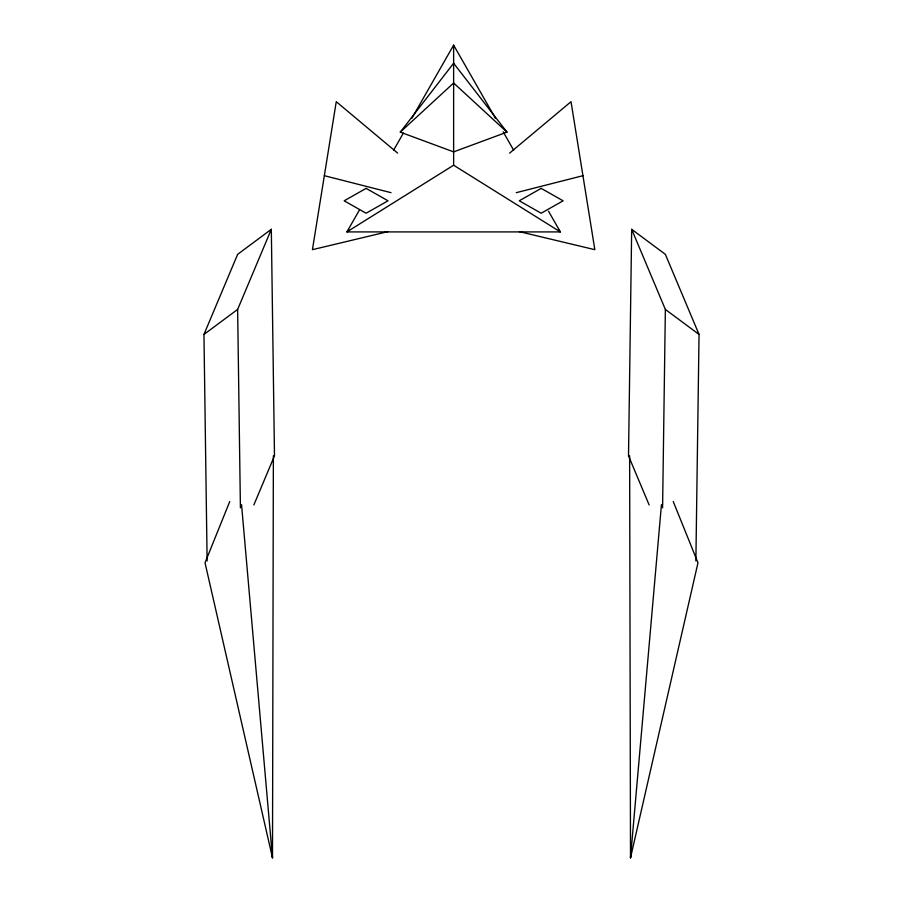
<?xml version="1.0" encoding="UTF-8"?>
<svg xmlns="http://www.w3.org/2000/svg" width="903" height="903" viewBox="0 0 903 903"><rect width="100%" height="100%" fill="white"/><g stroke="black" fill="none" stroke-linecap="round" stroke-linejoin="round"><path stroke-width="1.35" d="M273.372 455.789L272.492 857.85L205.026 562.795L229.757 501.515M695.874 560.989L699.046 334.437L665.364 254.341L631.682 229.317L628.511 455.868L649.155 504.969M662.588 507.825L665.364 309.424L631.682 229.317M661.447 504.675L630.508 857.85L697.974 562.795L673.243 501.515M631.062 852.251L630.508 857.85L629.628 455.789M207.126 560.989L203.954 334.437L237.636 254.341L271.318 229.317L274.489 455.868L253.845 504.969M240.412 507.825L237.636 309.424L271.318 229.317M359.473 209.947L346.91 231.913L560.357 231.913L548.505 211.167M393.652 150.135L403.415 133.046M411.779 118.395L453.633 45.15L495.487 118.395M400.277 132.131L453.633 63.255L507.001 132.131L453.633 151.873L400.277 132.131L453.633 83.008L507.001 132.131M348.784 229.813L346.91 231.913L453.633 165.215L453.633 45.15M509.631 153.092L571.023 101.689L594.84 249.679L519.439 231.665M203.954 334.437L237.636 309.424M516.245 192.678L582.932 175.69M387.827 231.665L312.427 249.679L336.255 101.689L397.636 153.092M324.346 175.69L391.033 192.678M453.633 165.215L560.357 231.913L558.494 229.813M665.364 309.424L699.046 334.437M503.163 131.815L513.626 150.135M271.938 852.251L272.492 857.85L241.552 504.675M366.099 188.377L344.167 200.805L366.099 213.221L388.03 200.805L366.099 188.377M541.179 188.377L519.248 200.793L541.179 213.221L563.111 200.805L541.179 188.377"/></g></svg>
